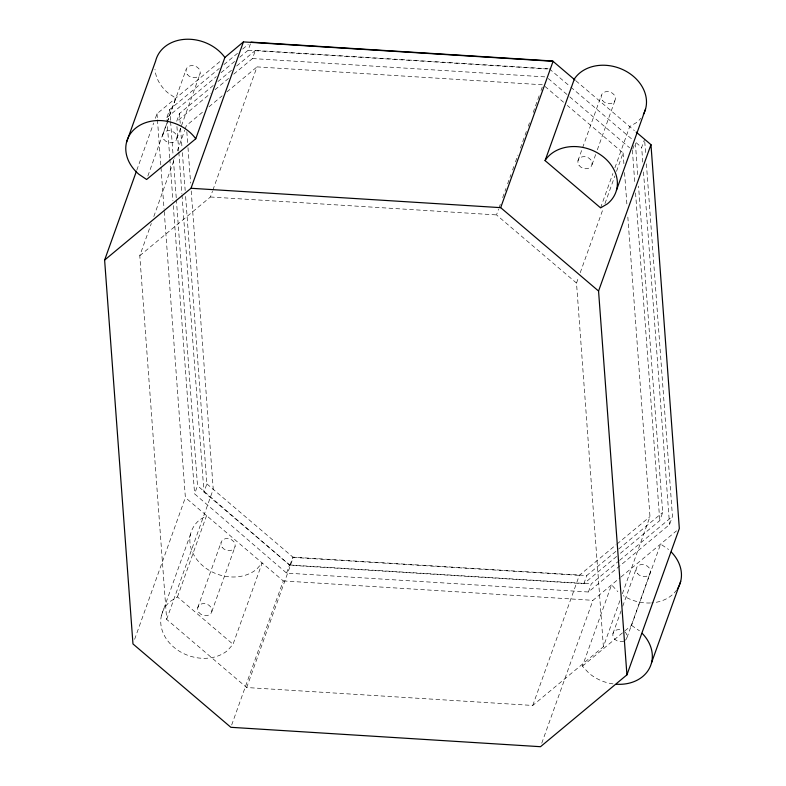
<?xml version="1.0" encoding="UTF-8"?>
<svg xmlns="http://www.w3.org/2000/svg" width="786" height="786" viewBox="0 0 786 786"><rect width="100%" height="100%" fill="white"/><g stroke="black" fill="none" stroke-linecap="round" stroke-linejoin="round"><path stroke-width="0.59" stroke-dasharray="3.93 2.95" d="M136.793 170.189L153.712 122.95M155.363 118.342L157.013 113.724L222.045 59.795M169.776 157.957L166.789 117.645L169.707 109.519L219.265 68.451M147.847 176.044L166.711 123.363M167.123 122.213L175.73 98.171L167.919 92.876A38.995 31.469 19.7 0 1 154.97 69.345M162.79 134.681L166.878 123.274M167.28 122.135L186.086 69.63M213.222 85.478L179.493 113.518L176.585 121.643L210.314 93.603M176.84 138.69L200.135 73.638M619.889 600.681L603.393 646.731L532.751 705.455L246.676 687.534L166.661 619.378L139.78 255.715L151.325 223.479M153.801 216.563L174.826 157.848M177.292 150.941L184.72 130.211M185.132 129.061L186.361 125.603L204.262 110.728M239.73 57.221L248.14 50.245L251.058 42.11M233.737 74.139L252.483 58.557L255.391 50.432L548.097 68.765M139.78 255.715L210.422 196.991L212.485 191.234M212.898 190.084L257.012 66.889L543.077 84.809M134.622 639.323L185.378 497.567L164.146 210.294M646.397 163.793L672.462 516.412L669.544 524.547L588.4 592.005L286.595 573.102L194.604 493.873L197.512 485.738L176.388 199.909M616.656 556.409L583.87 583.674L289.926 565.262L203.957 492.036L206.865 483.901L185.545 195.419M161.464 615.33L190.576 534.018M166.661 619.378L213.242 489.265L191.165 190.507M177.449 596.928L206.571 515.606L199.32 520.116A38.995 31.469 19.7 0 0 202.876 565.841A38.995 31.469 19.7 0 0 256.806 569.074L262.16 562.953L233.039 644.274L227.685 650.395A38.995 31.469 19.7 0 1 173.755 647.153A38.995 31.469 19.7 0 1 170.208 601.428L177.449 596.928L233.039 644.274M197.748 607.647L221.043 542.595M211.798 611.646L235.083 546.594M231.674 724.997L283.265 580.933L185.378 497.567M286.595 573.102L289.503 564.967L197.512 485.738M289.926 565.262L292.844 557.127L586.778 575.539L617.698 549.836M246.676 687.534L293.266 557.431L206.865 483.901M603.393 646.731L576.511 283.068L496.497 214.912L498.56 209.155M498.972 208.005L501.026 202.248M502.676 197.64L505.978 188.434M507.628 183.826L510.92 174.61M512.57 170.012L513.808 166.553M515.459 161.945L517.935 155.039M520.411 148.132L526.591 130.859M528.241 126.251L529.479 122.803M533.183 112.437L539.373 95.165M541.023 90.567L542.252 87.108M577.965 160.688L601.261 95.637M592.015 164.696L595.69 154.42M597.321 149.861L615.3 99.635M600.583 207.877L612.893 173.519M614.937 167.791L629.704 126.556L636.414 122.616A38.995 31.469 19.7 0 0 640.737 118.332M576.511 283.068L578.575 277.311M580.225 272.713L603.314 208.231M604.965 203.623L614.858 175.995M616.509 171.387L623.102 152.965L567.276 105.412M632.75 149.153L634.931 143.052M642.761 162.122L641.671 147.434L644.589 139.299M532.751 705.455L579.341 575.342L616.067 544.816M583.87 583.674L586.778 575.539M588.4 592.005L591.308 583.87L618.67 561.125M541.75 743.242L592.929 600.327L620.046 577.779M613.06 683.899A38.995 31.469 19.7 0 1 588.753 673.003L582.436 666.164L611.557 584.843L617.865 591.691M622.355 593.774L649.983 516.628L627.808 216.631M612.923 633.654L621.097 610.83M622.728 606.261L636.218 568.602M620.409 553.295L659.768 520.587L662.677 512.452L638.546 186.046M626.973 637.652L650.258 572.601M624.909 630.863L631.512 625.371L660.633 544.05L668.611 549.512M217.909 81.577L231.968 69.895M236.655 66.004L255.391 50.432M215 89.712L229.05 78.03M208.968 106.817L222.153 95.853M226.869 91.942L257.012 66.889M617.01 544.03L649.983 516.628M618.631 549.06L662.677 512.452M619.614 560.339L672.462 516.412M620.989 577.003L676.53 530.835M582.436 666.164L623.966 631.639M223.941 64.58L237.962 52.957M242.638 49.086L248.248 44.438M166.789 117.645L216.346 76.586M221.023 72.715L235.053 61.092M248.14 50.245L548.53 69.06M252.483 58.557L546.417 76.969M210.422 196.991L496.497 214.912M293.266 557.431L579.341 575.342M289.503 564.967L591.308 583.87M283.265 580.933L592.929 600.327M631.512 625.371L639.499 630.824M575.873 80.771L634.371 130.604M549.326 68.844L570.174 86.539M570.823 87.138L632.494 139.653M636.1 142.688L641.671 147.434M548.284 78.561L568.838 96.069M569.771 96.865L629.586 147.788M544.944 86.391L563.552 102.239M644.766 141.755L645.581 152.769M643.488 171.918L669.544 524.547M635.393 143.258L637.829 176.27M632.386 150.175L634.823 183.177M635.55 192.963L659.768 520.587M623.102 152.965L623.917 163.979M624.546 172.556L627.081 206.836M186.822 131.734L187.628 142.747M187.992 147.65L190.615 183.158M179.493 113.518L180.22 123.294M180.574 128.187L182.018 147.739M182.381 152.631L185.182 190.526M176.938 126.536L178.746 150.981M178.835 152.209L181.91 193.769M181.998 194.987L203.957 492.036M169.707 109.519L170.523 120.513M170.611 121.732L173.048 154.714M173.411 159.597L176.3 198.681M169.864 159.175L172.93 200.705M173.293 205.598L194.604 493.873M157.013 113.724L157.377 118.617M157.465 119.836L160.894 166.288M160.992 167.516L164.058 209.076M676.756 589.893A38.995 31.469 19.7 0 1 651.692 602.891M650.464 602.97A38.995 31.469 19.7 0 1 623.219 595.65M624.683 631.689A7.31 5.905 19.7 0 1 625.322 640.256M623.907 641.13A7.31 5.905 19.7 0 1 612.913 636.002A7.31 5.905 19.7 0 1 621.362 629.92M187.137 74.277A7.31 5.905 19.7 0 0 199.526 75.053A7.31 5.905 19.7 0 0 192.658 65.572A7.31 5.905 19.7 0 0 187.137 74.277M222.094 547.233A7.31 5.905 19.7 0 0 234.483 548.009A7.31 5.905 19.7 0 0 227.616 538.538A7.31 5.905 19.7 0 0 222.094 547.233M602.312 100.284A7.31 5.905 19.7 0 0 614.701 101.06A7.31 5.905 19.7 0 0 607.833 91.579A7.31 5.905 19.7 0 0 602.312 100.284M637.269 573.24A7.31 5.905 19.7 0 0 649.658 574.016A7.31 5.905 19.7 0 0 642.791 564.535A7.31 5.905 19.7 0 0 637.269 573.24M163.842 139.328A7.31 5.905 19.7 0 0 176.231 140.105A7.31 5.905 19.7 0 0 169.363 130.623A7.31 5.905 19.7 0 0 163.842 139.328M579.017 165.335A7.31 5.905 19.7 0 0 591.406 166.111A7.31 5.905 19.7 0 0 584.538 156.63A7.31 5.905 19.7 0 0 579.017 165.335M198.799 612.294A7.31 5.905 19.7 0 0 211.188 613.07A7.31 5.905 19.7 0 0 204.321 603.589A7.31 5.905 19.7 0 0 198.799 612.294"/><path stroke-width="1.18" d="M126.507 142.374L155.618 61.053A38.995 31.469 19.7 0 1 185.643 39.28A38.995 31.469 19.7 0 1 224.875 57.447L243.424 41.904L553.089 61.298L500.682 207.651L598.559 291.036L626.933 674.85L540.513 746.7L230.848 727.305L132.972 643.94L104.617 260.078L136.381 171.348M195.763 138.768A38.995 31.469 19.7 0 0 138.788 125.907A38.995 31.469 19.7 0 0 138.798 174.197L146.618 179.483L195.763 138.768L224.875 57.447M104.617 260.078L191.008 188.276L243.424 41.904M545.091 160.609L545.297 160.177A38.995 31.469 19.7 0 1 601.133 155.215A38.995 31.469 19.7 0 1 607.303 203.928L600.583 207.877L545.091 160.609L574.409 78.865A38.995 31.469 19.7 0 1 624.703 70.534A38.995 31.469 19.7 0 1 643.38 114.392M616.46 190.251L645.581 108.94M598.559 291.036L650.965 144.663L636.169 132.068M626.933 674.85L679.33 528.506L650.965 144.663M651.555 662.686L680.676 581.375M251.058 42.11L552.666 61.003L574.949 79.985M191.008 188.276L500.682 207.651M671.283 552.018A38.995 31.469 19.7 0 1 677.414 588.92M642.172 633.339A38.995 31.469 19.7 0 1 649.58 667.982A38.995 31.469 19.7 0 1 616.391 684.233"/></g></svg>
